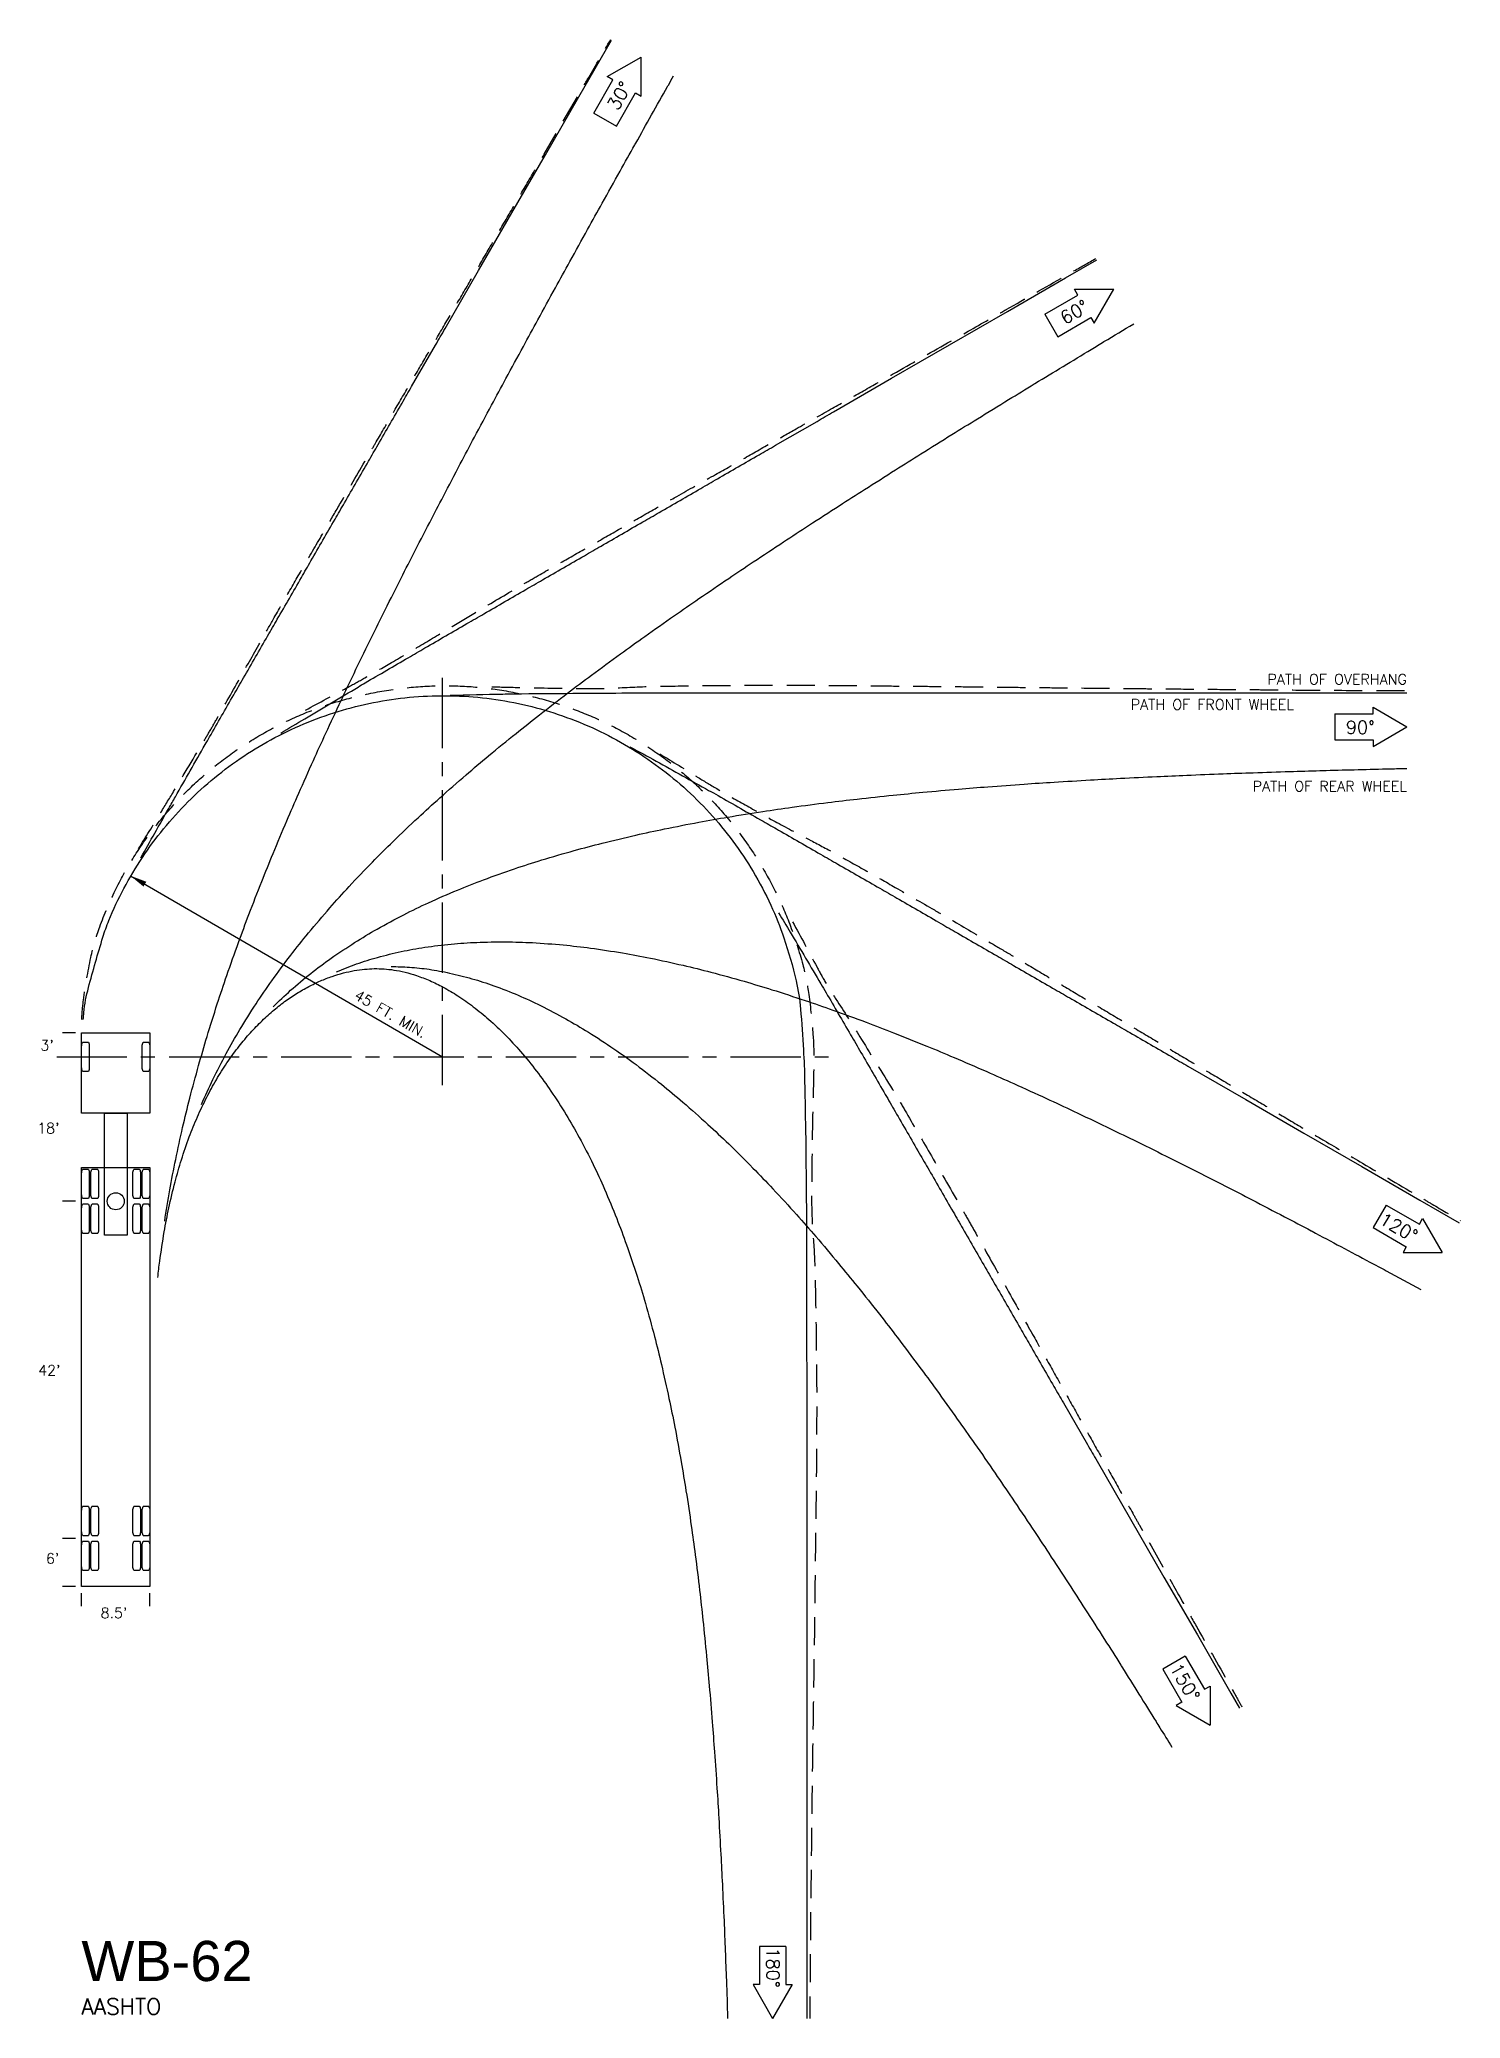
# Model space of a CAD drawing. Extents: x -50 to 127, y -120 to 127.
import ezdxf
from ezdxf.enums import TextEntityAlignment as Align

# ---------------------------------------------------------------- set-up
doc = ezdxf.new("R2010")
doc.units = 0
doc.header["$LTSCALE"] = 7
doc.header["$MEASUREMENT"] = 0
doc.linetypes.add('CENTER', pattern=[2, 1.25, -0.25, 0.25, -0.25])
doc.linetypes.add('DASHED', pattern=[0.75, 0.5, -0.25])
for name, color, linetype in [('DIMS', 1, 'CONTINUOUS'), ('OVERHANG', 2, 'DASHED'), ('TEXT', 4, 'CONTINUOUS'), ('VEHICLE', 7, 'CONTINUOUS'), ('WHEELS', 3, 'CONTINUOUS')]:
    doc.layers.add(name, color=color, linetype=linetype)
doc.styles.add('SANSSERIF', font='SAS_____.pfb', dxfattribs={"height": 2})
doc.styles.get("Standard").update_dxf_attribs({"font": 'ROMANS.shx', "height": 2})

msp = doc.modelspace()

# ---------------------------------------------------------------- linework, layer by layer
at = {"layer": 'DIMS', "linetype": 'CENTER'}
for p, q in [((0, -3.52), (0, 48.13)), ((-48.11, 0), (48.11, 0))]:
    msp.add_line(p, q, dxfattribs=at)
at = {"layer": 'DIMS'}
for p, q in [((-38.93, 22.57), (0, 0)), ((-45.76, 3), (-47.39, 3)), ((-45.76, -18), (-47.39, -18)), ((-45.76, -60), (-47.39, -60)), ((-45.76, -66), (-47.39, -66)), ((-45, -68.44), (-45, -66.81)), ((-36.5, -68.44), (-36.5, -66.81))]:
    msp.add_line(p, q, dxfattribs=at)
msp.add_solid([(-37.29, 21.22), (-36.94, 21.82), (-38.93, 22.57)], dxfattribs=at)
at = {"layer": 'OVERHANG', "flags": 128}
for points in [[(-37.9, 25.91, -0.001241), (-35.22, 30.29, 0.001975), (-33.55, 33.05, 0.000414), (-29.66, 39.52, 0.003852), (-29.24, 40.22, 0.001586), (-28.21, 42.01, 0.000523), (-25.11, 47.47, 0.000432), (-22.4, 52.25, -0.000829), (-20.99, 54.73, -0.000992), (-18.9, 58.38, -0.001007), (-16.82, 61.97, -0.000214), (-14.37, 66.19, -0.0003), (-12.62, 69.19, -0.000025), (-9.28, 74.91, -0.000097), (-8.41, 76.4, -0.000012), (-6.31, 80.01, 0.000021), (-4.2, 83.62, 0.000019), (-2.09, 87.22, -0.000011), (0.01, 90.83, -0.000174), (2.12, 94.43, 0.000615), (4.23, 98.04, 0.000026), (6.33, 101.65, -0.000005), (8.43, 105.25, -0.000003), (10.54, 108.86, 0.000009), (12.64, 112.47), (16.84, 119.69, 0.000138), (18.2, 122.03, 0.000068), (20.95, 126.76)], [(-17.09, 43.2, -0.00219), (-11.92, 46.01, 0.005121), (-9.71, 47.22, 0.00328), (-6.38, 49.13, 0.002772), (-2.47, 51.43, 0.002318), (1.41, 53.76, -0.002736), (4.7, 55.74, -0.001155), (9.88, 58.8, -0.002953), (11.92, 59.98, -0.00007), (15.56, 62.06, 0.000043), (19.2, 64.14, 0.00002), (22.83, 66.22, -0.000151), (26.47, 68.3, -0.002064), (29.18, 69.84, 0.001219), (33.77, 72.42, 0.000173), (37.42, 74.49, -0.0005), (41.06, 76.56, -0.000013), (44.05, 78.25, -0.000009), (48.36, 80.69, -0.000039), (52, 82.75, 0.000529), (55.65, 84.81, 0.000291), (56.14, 85.09, 0.000021), (62.93, 88.96, 0.00001), (68.06, 91.87, 0.000024), (70.22, 93.1, 0.000245), (70.23, 93.11, 0.000001), (77.49, 97.25, 0.000315), (78.51, 97.83, 0.000111), (81.42, 99.49)], [(-44.98, 4.64, -0.021619), (-44.77, 7.06, -0.021359), (-43.85, 12.39, -0.033795), (-42.74, 16.21, -0.027352), (-40.81, 20.74, -0.024092), (-38.62, 24.69, -0.025021), (-36.15, 28.27, -0.023644), (-33.25, 31.69, -0.024088), (-30.11, 34.77, -0.024402), (-26.63, 37.56, -0.024486), (-22.91, 39.99, -0.024725), (-18.95, 42.05, -0.024887), (-14.83, 43.71, -0.024042), (-10.6, 44.94, -0.023488), (-6.17, 45.78, -0.024005), (-1.64, 46.21, -0.025022), (2.73, 46.18, -0.024962), (7.08, 45.73, -0.024018), (11.54, 44.81, -0.023361), (15.86, 43.49, -0.024051), (19.91, 41.81, -0.024608), (23.82, 39.73, -0.024327), (27.55, 37.25, -0.024205), (31.02, 34.42, -0.024578), (34.15, 31.31, -0.023905), (36.97, 27.91, -0.023745), (39.47, 24.23, -0.023535), (41.62, 20.3, -0.024191), (43.35, 16.3, -0.024049), (44.88, 11.51, -0.031773), (45.63, 7.79, -0.015321), (46.16, 2.75, -0.022359), (46.26, -0.73, -0.003397), (46.16, -5.4, 0.003834), (46.07, -9.54, 0.001205), (45.99, -16.41, 0.004505), (45.99, -18.25, 0.017583), (46.15, -21.94, -0.013743), (46.4, -26.66, -0.001299), (46.51, -31.93, -0.002081), (46.56, -35.22, -0.000963), (46.62, -41.32, -0.002335), (46.62, -43.84, -0.001038), (46.6, -48.7, -0.001331), (46.57, -52.49, -0.000016), (46.5, -58.02, -0.000029), (46.46, -61.14, -0.000012), (46.37, -68.83, -0.000101), (46.36, -69.77, -0.000477), (46.34, -71.31, -0.000103), (46.23, -78.39, -0.000184), (46.17, -82.7, 0.000304), (46.1, -87, 0.000364), (46.05, -90.6, 0.000263), (45.99, -95.59, 0.000205), (45.94, -100.36, 0.000258), (45.89, -104.16, 0.000146), (45.89, -104.19, 0.000001), (45.81, -112.72, 0.000264), (45.79, -114.94, 0.00012), (45.75, -119.82)], [(6.14, 46.12, 0.002297), (10, 46.02, 0.000673), (17.11, 45.89, 0.003632), (18.43, 45.88, 0.015309), (21.73, 45.97, -0.010002), (26.79, 46.17, -0.000979), (32.65, 46.26, -0.002272), (35.18, 46.29, -0.000911), (40.35, 46.31, -0.001456), (43.59, 46.31, -0.000517), (49.34, 46.28, -0.001118), (52, 46.26, -0.000024), (56.21, 46.21, 0.000033), (60.42, 46.17, 0.00001), (64.63, 46.13, -0.000042), (68.83, 46.08, -0.000661), (73.04, 46.03, 0.000353), (77.25, 45.99, 0.000163), (82.68, 45.93, 0.000297), (85.65, 45.9, 0.000027), (88.57, 45.87, 0.000014), (94.06, 45.82, 0.000016), (99.7, 45.77, 0.000033), (102.46, 45.75, 0.000339), (105.29, 45.72, 0.000171), (110.87, 45.68, 0.000139), (111.06, 45.68, 0.000003), (119.27, 45.63, 0.000298), (119.35, 45.63, 0.00003), (120.19, 45.63)], [(27.06, 37.75, -0.003989), (31.86, 34.81, 0.007805), (34.32, 33.33, 0.003325), (37.94, 31.27, 0.003249), (41.66, 29.21, 0.005129), (45.88, 26.97, -0.006773), (49.07, 25.26, -0.001943), (52.89, 23.12, -0.002101), (56.41, 21.12, -0.000637), (61.29, 18.3, -0.001275), (63.73, 16.89, -0.000478), (68.6, 14.03, -0.000961), (71.02, 12.6, -0.000129), (74.66, 10.44, 0.000176), (78.3, 8.28, 0.000058), (81.94, 6.13, -0.000161), (85.57, 3.97, -0.000519), (89.21, 1.81, 0.000753), (92.84, -0.35, 0.000005), (96.48, -2.5, -0.000002), (100.11, -4.65, -0.000002), (103.74, -6.8, 0.000005), (107.37, -8.96, 0.000437), (109.88, -10.43, 0.00023), (114.64, -13.24, 0.000134), (114.67, -13.26, 0.000001), (121.91, -17.52, 0.000255), (123.34, -18.36, 0.000104), (126.86, -20.42)], [(43.61, 16.84, -0.004364), (46.66, 11.18, 0.012912), (47.72, 9.28, 0.009853), (49.21, 6.89, -0.004967), (52.2, 2.18, -0.000674), (56.06, -4.05, -0.004436), (56.63, -5, -0.002086), (57.8, -6.99, -0.000776), (60.92, -12.35, -0.000314), (64.71, -18.92, -0.002573), (65.17, -19.73, -0.000065), (66.25, -21.64, -0.000022), (69.36, -27.17, -0.000005), (73.12, -33.87, -0.000045), (73.54, -34.6, -0.001072), (75.62, -38.32, 0.000539), (77.7, -42.04, 0.000112), (79.78, -45.75, -0.0001), (81.86, -49.46, -0.000141), (83.94, -53.17, 0.00048), (86.02, -56.88, 0.000216), (86.85, -58.36, 0.000054), (90.18, -64.28, 0.000055), (92.65, -68.67, 0.00008), (94.35, -71.68, 0.00038), (94.39, -71.75, 0.000004), (98.53, -79.06, 0.000518), (98.72, -79.39, 0.000108), (99.62, -80.98)]]:
    msp.add_lwpolyline(points, format="xyb", dxfattribs=at)
at = {"layer": 'TEXT'}
for p, q in [((20.51, 122.14), (24.73, 124.58)), ((24.73, 119.7), (24.73, 124.58)), ((18.84, 117.61), (21.22, 121.73)), ((21.22, 121.73), (20.51, 122.14)), ((21.65, 115.99), (24.03, 120.11)), ((24.03, 120.11), (24.73, 119.7)), ((18.84, 117.61), (21.65, 115.99)), ((75.06, 92.56), (79.17, 94.93)), ((79.17, 94.93), (78.77, 95.64)), ((78.77, 95.64), (83.64, 95.64)), ((81.21, 91.42), (83.64, 95.64)), ((75.06, 92.56), (76.68, 89.74)), ((76.68, 89.74), (80.8, 92.12)), ((80.8, 92.12), (81.21, 91.42)), ((111.21, 42.75), (111.21, 39.5)), ((111.21, 42.75), (115.97, 42.75)), ((115.97, 42.75), (115.97, 43.56)), ((115.97, 43.56), (120.19, 41.12)), ((111.21, 39.5), (115.97, 39.5)), ((115.97, 38.69), (120.19, 41.12)), ((115.97, 39.5), (115.97, 38.69)), ((117.62, -18.47), (116, -21.28)), ((117.62, -18.47), (121.74, -20.84)), ((116, -21.28), (120.11, -23.66)), ((121.74, -20.84), (122.15, -20.14)), ((122.15, -20.14), (124.58, -24.36)), ((120.11, -23.66), (119.71, -24.36)), ((119.71, -24.36), (124.58, -24.36)), ((92.56, -74.68), (89.75, -76.31)), ((89.75, -76.31), (92.13, -80.43)), ((92.56, -74.68), (94.94, -78.8)), ((94.94, -78.8), (95.65, -78.4)), ((95.65, -78.4), (95.65, -83.27)), ((92.13, -80.43), (91.42, -80.83)), ((91.42, -80.83), (95.65, -83.27)), ((42.76, -110.84), (39.51, -110.84)), ((39.51, -110.84), (39.51, -115.6)), ((42.76, -110.84), (42.76, -115.6)), ((39.51, -115.6), (38.69, -115.6)), ((38.69, -115.6), (41.13, -119.82)), ((43.57, -115.6), (41.13, -119.82)), ((42.76, -115.6), (43.57, -115.6))]:
    msp.add_line(p, q, dxfattribs=at)
at = {"layer": 'VEHICLE'}
for points in [[(-36.5, 3), (-36.5, -7), (-45, -7), (-45, 3)], [(-39.33, -7), (-39.33, -22.2), (-42.17, -22.2), (-42.17, -7)], [(-36.5, -13.8), (-36.5, -66), (-45, -66), (-45, -13.8)]]:
    msp.add_lwpolyline(points, close=True, dxfattribs=at)
for points in [[(-44.05, -1.32, -0.14), (-44.16, -1.81, -0.24), (-44.23, -1.83), (-44.82, -1.83, -0.24), (-44.88, -1.81, -0.14), (-45, -1.32), (-45, 1.32, -0.14), (-44.88, 1.81, -0.24), (-44.82, 1.83), (-44.23, 1.83, -0.24), (-44.16, 1.81, -0.14), (-44.05, 1.32)], [(-36.5, -1.32, -0.14), (-36.62, -1.81, -0.24), (-36.68, -1.83), (-37.27, -1.83, -0.24), (-37.34, -1.81, -0.14), (-37.45, -1.32), (-37.45, 1.32, -0.14), (-37.34, 1.81, -0.24), (-37.27, 1.83), (-36.68, 1.83, -0.24), (-36.62, 1.81, -0.14), (-36.5, 1.32)], [(-45, -14.51, -0.14), (-44.88, -14.02, -0.24), (-44.82, -14), (-44.23, -14, -0.24), (-44.16, -14.02, -0.14), (-44.05, -14.51), (-44.05, -17.15, -0.14), (-44.16, -17.64, -0.24), (-44.23, -17.67), (-44.82, -17.67, -0.24), (-44.88, -17.64, -0.14), (-45, -17.15)], [(-43.84, -14.51, -0.14), (-43.72, -14.02, -0.24), (-43.66, -14), (-43.07, -14, -0.24), (-43, -14.02, -0.14), (-42.89, -14.51), (-42.89, -17.15, -0.14), (-43, -17.64, -0.24), (-43.07, -17.67), (-43.66, -17.67, -0.24), (-43.72, -17.64, -0.14), (-43.84, -17.15)], [(-38.61, -14.51, -0.14), (-38.5, -14.02, -0.24), (-38.43, -14), (-37.84, -14, -0.24), (-37.78, -14.02, -0.14), (-37.66, -14.51), (-37.66, -17.15, -0.14), (-37.78, -17.64, -0.24), (-37.84, -17.67), (-38.43, -17.67, -0.24), (-38.5, -17.64, -0.14), (-38.61, -17.15)], [(-37.45, -14.51, -0.14), (-37.34, -14.02, -0.24), (-37.27, -14), (-36.68, -14, -0.24), (-36.62, -14.02, -0.14), (-36.5, -14.51), (-36.5, -17.15, -0.14), (-36.62, -17.64, -0.24), (-36.68, -17.67), (-37.27, -17.67, -0.24), (-37.34, -17.64, -0.14), (-37.45, -17.15)], [(-45, -18.85, -0.14), (-44.88, -18.36, -0.24), (-44.82, -18.33), (-44.23, -18.33, -0.24), (-44.16, -18.36, -0.14), (-44.05, -18.85), (-44.05, -21.49, -0.14), (-44.16, -21.98, -0.24), (-44.23, -22), (-44.82, -22, -0.24), (-44.88, -21.98, -0.14), (-45, -21.49)], [(-43.84, -18.85, -0.14), (-43.72, -18.36, -0.24), (-43.66, -18.33), (-43.07, -18.33, -0.24), (-43, -18.36, -0.14), (-42.89, -18.85), (-42.89, -21.49, -0.14), (-43, -21.98, -0.24), (-43.07, -22), (-43.66, -22, -0.24), (-43.72, -21.98, -0.14), (-43.84, -21.49)], [(-38.61, -18.85, -0.14), (-38.5, -18.36, -0.24), (-38.43, -18.33), (-37.84, -18.33, -0.24), (-37.78, -18.36, -0.14), (-37.66, -18.85), (-37.66, -21.49, -0.14), (-37.78, -21.98, -0.24), (-37.84, -22), (-38.43, -22, -0.24), (-38.5, -21.98, -0.14), (-38.61, -21.49)], [(-37.45, -18.85, -0.14), (-37.34, -18.36, -0.24), (-37.27, -18.33), (-36.68, -18.33, -0.24), (-36.62, -18.36, -0.14), (-36.5, -18.85), (-36.5, -21.49, -0.14), (-36.62, -21.98, -0.24), (-36.68, -22), (-37.27, -22, -0.24), (-37.34, -21.98, -0.14), (-37.45, -21.49)], [(-45, -56.51, -0.14), (-44.88, -56.02, -0.24), (-44.82, -56), (-44.23, -56, -0.24), (-44.16, -56.02, -0.14), (-44.05, -56.51), (-44.05, -59.15, -0.14), (-44.16, -59.64, -0.24), (-44.23, -59.67), (-44.82, -59.67, -0.24), (-44.88, -59.64, -0.14), (-45, -59.15)], [(-43.84, -56.51, -0.14), (-43.72, -56.02, -0.24), (-43.66, -56), (-43.07, -56, -0.24), (-43, -56.02, -0.14), (-42.89, -56.51), (-42.89, -59.15, -0.14), (-43, -59.64, -0.24), (-43.07, -59.67), (-43.66, -59.67, -0.24), (-43.72, -59.64, -0.14), (-43.84, -59.15)], [(-38.61, -56.51, -0.14), (-38.5, -56.02, -0.24), (-38.43, -56), (-37.84, -56, -0.24), (-37.78, -56.02, -0.14), (-37.66, -56.51), (-37.66, -59.15, -0.14), (-37.78, -59.64, -0.24), (-37.84, -59.67), (-38.43, -59.67, -0.24), (-38.5, -59.64, -0.14), (-38.61, -59.15)], [(-37.45, -56.51, -0.14), (-37.34, -56.02, -0.24), (-37.27, -56), (-36.68, -56, -0.24), (-36.62, -56.02, -0.14), (-36.5, -56.51), (-36.5, -59.15, -0.14), (-36.62, -59.64, -0.24), (-36.68, -59.67), (-37.27, -59.67, -0.24), (-37.34, -59.64, -0.14), (-37.45, -59.15)], [(-45, -60.85, -0.14), (-44.88, -60.36, -0.24), (-44.82, -60.33), (-44.23, -60.33, -0.24), (-44.16, -60.36, -0.14), (-44.05, -60.85), (-44.05, -63.49, -0.14), (-44.16, -63.98, -0.24), (-44.23, -64), (-44.82, -64, -0.24), (-44.88, -63.98, -0.14), (-45, -63.49)], [(-43.84, -60.85, -0.14), (-43.72, -60.36, -0.24), (-43.66, -60.33), (-43.07, -60.33, -0.24), (-43, -60.36, -0.14), (-42.89, -60.85), (-42.89, -63.49, -0.14), (-43, -63.98, -0.24), (-43.07, -64), (-43.66, -64, -0.24), (-43.72, -63.98, -0.14), (-43.84, -63.49)], [(-38.61, -60.85, -0.14), (-38.5, -60.36, -0.24), (-38.43, -60.33), (-37.84, -60.33, -0.24), (-37.78, -60.36, -0.14), (-37.66, -60.85), (-37.66, -63.49, -0.14), (-37.78, -63.98, -0.24), (-37.84, -64), (-38.43, -64, -0.24), (-38.5, -63.98, -0.14), (-38.61, -63.49)], [(-37.45, -60.85, -0.14), (-37.34, -60.36, -0.24), (-37.27, -60.33), (-36.68, -60.33, -0.24), (-36.62, -60.36, -0.14), (-36.5, -60.85), (-36.5, -63.49, -0.14), (-36.62, -63.98, -0.24), (-36.68, -64), (-37.27, -64, -0.24), (-37.34, -63.98, -0.14), (-37.45, -63.49)]]:
    msp.add_lwpolyline(points, format="xyb", close=True, dxfattribs=at)
msp.add_circle((-40.75, -18), 1.06, dxfattribs=at)
at = {"layer": 'WHEELS', "flags": 128}
for points in [[(-37.61, 24.81, -0.000315), (-34.15, 30.95, -0.001315), (-33.32, 32.41, -0.000071), (-29.6, 38.91, -0.000491), (-29.06, 39.86, -0.000081), (-26.05, 45.09, -0.0002), (-24.82, 47.22, -0.000032), (-21.82, 52.43, -0.00008), (-20.61, 54.53, -0.000013), (-17.61, 59.72, -0.000032), (-16.42, 61.8, -0.000005), (-13.42, 66.98, -0.000013), (-12.23, 69.05, -0.000002), (-9.24, 74.23, -0.000005), (-8.05, 76.29, -0.000001), (-5.06, 81.46, -0.000002), (-3.88, 83.52, 0), (-0.89, 88.69, -0.000001), (0.3, 90.75), (4.47, 97.97), (8.63, 105.19), (12.8, 112.41), (16.97, 119.63), (21.05, 126.7)], [(-34.65, -20.46, -0.00657), (-34.01, -16.59, -0.006693), (-33.28, -12.79, -0.005856), (-32.41, -8.81, -0.006301), (-31.51, -5.13, -0.005105), (-30.42, -1.09, -0.005685), (-29.37, 2.52, -0.004378), (-28.09, 6.6, -0.004992), (-26.9, 10.15, -0.003711), (-25.45, 14.25, -0.004303), (-24.14, 17.75, -0.003119), (-22.55, 21.85, -0.003662), (-21.14, 25.32, -0.002605), (-19.43, 29.41, -0.003087), (-17.94, 32.84, -0.002166), (-16.12, 36.92, -0.002584), (-14.56, 40.33, -0.001795), (-12.66, 44.4, -0.002153), (-11.05, 47.78, -0.001483), (-9.07, 51.84, -0.001789), (-7.41, 55.2, -0.001221), (-5.38, 59.25, -0.00148), (-3.68, 62.58, -0.000996), (-1.62, 66.58, -0.001208), (0.09, 69.87, -0.000835), (2.2, 73.88, -0.001006), (3.96, 77.2, -0.000686), (6.1, 81.21, -0.00083), (7.89, 84.52, -0.000562), (10.06, 88.53, -0.000683), (11.86, 91.82, -0.000462), (14.05, 95.82, -0.000561), (15.86, 99.11, -0.000379), (18.07, 103.1, -0.000461), (19.89, 106.38, -0.000311), (22.12, 110.37, -0.000379), (23.95, 113.64, -0.000255), (24.06, 113.84, -0.000007), (28.03, 120.9, -0.000513), (28.13, 121.08, -0.000081), (28.79, 122.24)], [(-20.17, 40.34, -0.003969), (-17.19, 42.14, -0.00019), (-10.55, 46.08, -0.001402), (-9.65, 46.61, -0.000223), (-4.29, 49.74, -0.000578), (-2.21, 50.95, -0.000096), (3.01, 53.98, -0.000235), (5.15, 55.21, -0.000038), (10.36, 58.23, -0.000095), (12.46, 59.44, -0.000015), (17.66, 62.45, -0.000038), (19.74, 63.65, -0.000006), (24.93, 66.65, -0.000015), (27, 67.84, -0.000002), (32.19, 70.84, -0.000006), (34.25, 72.03, -0.000001), (39.43, 75.02, -0.000002), (41.48, 76.2, 0), (46.66, 79.19, -0.000001), (48.71, 80.38), (55.94, 84.55), (63.17, 88.72), (70.39, 92.89), (77.62, 97.07), (81.52, 99.32)], [(-30.05, -5.93, -0.012094), (-28.63, -2.81, -0.010916), (-26.98, 0.4, -0.011437), (-25.28, 3.39, -0.00957), (-23.26, 6.6, -0.010384), (-21.29, 9.48, -0.008233), (-18.94, 12.66, -0.009177), (-16.73, 15.44, -0.006986), (-14.07, 18.56, -0.007954), (-11.66, 21.23, -0.005872), (-8.76, 24.27, -0.006798), (-6.19, 26.84, -0.004902), (-3.07, 29.8, -0.005748), (-0.36, 32.26, -0.004073), (2.92, 35.14, -0.004823), (5.73, 37.52, -0.003373), (9.15, 40.31, -0.004023), (12.05, 42.61, -0.002786), (15.58, 45.33, -0.003342), (18.55, 47.56, -0.002297), (22.17, 50.21, -0.002772), (25.19, 52.38, -0.001886), (28.88, 54.98, -0.002288), (31.94, 57.1, -0.001536), (35.65, 59.62, -0.001864), (38.71, 61.68, -0.001286), (42.48, 64.17, -0.00155), (45.62, 66.22, -0.001056), (49.43, 68.68, -0.001278), (52.59, 70.7, -0.000864), (56.44, 73.14, -0.001051), (59.61, 75.13, -0.00071), (63.47, 77.54, -0.000863), (66.66, 79.51, -0.000583), (70.54, 81.9, -0.000709), (73.74, 83.85, -0.000478), (73.83, 83.91, -0.000006), (80.85, 88.16, -0.000968), (82.43, 89.12, -0.000415), (86.13, 91.34)], [(-44.8, 4.64, -0.003985), (-44.72, 5.52, -0.040684), (-44.15, 8.63, -0.008055), (-42.35, 14.92, -0.024025), (-41.61, 16.99, -0.024632), (-39.73, 20.98, -0.024213), (-37.43, 24.83, -0.024943), (-34.79, 28.41, -0.024537), (-31.75, 31.77, -0.025122), (-28.43, 34.78, -0.024815), (-24.78, 37.48, -0.025236), (-20.9, 39.78, -0.02502), (-16.78, 41.7, -0.02531), (-12.5, 43.19, -0.025163), (-8.07, 44.25, -0.025359), (-3.58, 44.85, -0.025261), (0.98, 45, -0.025392), (5.51, 44.68, -0.025326), (10, 43.91, -0.025413), (14.38, 42.68, -0.02537), (18.62, 41.02, -0.025428), (22.67, 38.94, -0.025399), (26.49, 36.45, -0.025437), (30.04, 33.59, -0.025418), (33.28, 30.39, -0.025444), (36.17, 26.87, -0.025431), (38.7, 23.08, -0.025448), (40.9, 18.9, -0.027354), (42.53, 14.82, -0.023536), (44.06, 9.47, -0.036839), (44.61, 5.96, -0.006888), (44.97, 0.86, -0.009078), (45.12, -3.01, -0.000533), (45.25, -10.23, -0.002327), (45.27, -11.88, -0.000259), (45.33, -18.68, -0.000933), (45.34, -20.57, -0.000159), (45.36, -26.62, -0.000385), (45.36, -29.13, -0.000063), (45.37, -35.16, -0.000156), (45.37, -37.61, -0.000025), (45.38, -43.62, -0.000063), (45.38, -46.03, -0.00001), (45.38, -52.03, -0.000025), (45.38, -54.43, -0.000004), (45.38, -60.42, -0.00001), (45.38, -62.8, -0.000002), (45.38, -68.78, -0.000004), (45.38, -71.16, -0.000001), (45.38, -77.14, -0.000002), (45.38, -79.52), (45.38, -87.86), (45.38, -96.21), (45.38, -104.55), (45.38, -112.89), (45.38, -119.82)], [(0.92, 45.06, -0.001009), (7.49, 45.21, -0.002839), (9.83, 45.25, -0.000211), (17.15, 45.31, -0.001109), (18.55, 45.32, -0.000192), (24.6, 45.35, -0.00046), (27.13, 45.35, -0.000076), (33.17, 45.36, -0.000187), (35.62, 45.36, -0.00003), (41.64, 45.37, -0.000075), (44.06, 45.37, -0.000012), (50.06, 45.37, -0.00003), (52.46, 45.37, -0.000005), (58.45, 45.37, -0.000012), (60.83, 45.37, -0.000002), (66.82, 45.37, -0.000005), (69.2, 45.37, -0.000001), (75.18, 45.37, -0.000002), (77.55, 45.37, 0), (83.53, 45.37, -0.000001), (85.9, 45.37), (94.25, 45.37), (102.59, 45.37), (110.93, 45.37), (119.27, 45.37), (120.19, 45.37)], [(23.33, 38.62, -0.006318), (26.62, 36.85, -0.000354), (33.15, 33.21, -0.001961), (34.33, 32.55, -0.00027), (39.96, 29.35, -0.000801), (41.86, 28.26, -0.000135), (47.11, 25.25, -0.000329), (49.27, 24.01, -0.000054), (54.5, 21, -0.000133), (56.61, 19.79, -0.000021), (61.82, 16.78, -0.000053), (63.9, 15.58, -0.000008), (69.1, 12.58, -0.000021), (71.17, 11.38, -0.000003), (76.35, 8.39, -0.000008), (78.42, 7.2, -0.000001), (83.6, 4.21, -0.000003), (85.66, 3.02, -0.000001), (90.83, 0.03, -0.000001), (92.89, -1.16), (100.12, -5.33), (107.35, -9.5), (114.57, -13.67), (121.79, -17.84), (126.71, -20.68)], [(-21.14, 6.23, -0.015286), (-18.95, 8.29, -0.013639), (-16.44, 10.39, -0.01414), (-13.91, 12.28, -0.011844), (-10.97, 14.24, -0.012701), (-8.15, 15.93, -0.010105), (-4.84, 17.71, -0.011156), (-1.77, 19.2, -0.008518), (1.85, 20.78, -0.009631), (5.1, 22.06, -0.007122), (8.96, 23.44, -0.008206), (12.35, 24.53, -0.005922), (16.4, 25.71, -0.006923), (19.89, 26.63, -0.004905), (24.08, 27.63, -0.005797), (27.64, 28.4, -0.004052), (31.94, 29.24, -0.004828), (35.55, 29.88, -0.00334), (39.92, 30.58, -0.004004), (43.58, 31.11, -0.00275), (48.01, 31.69, -0.003318), (51.68, 32.13, -0.002256), (56.16, 32.61, -0.002737), (59.85, 32.97, -0.001834), (64.3, 33.37, -0.002227), (67.97, 33.66, -0.001536), (72.47, 33.99, -0.001851), (76.21, 34.23, -0.001261), (80.73, 34.5, -0.001526), (84.47, 34.71, -0.001031), (89.01, 34.93, -0.001254), (92.74, 35.09, -0.000847), (97.29, 35.28, -0.00103), (101.03, 35.41, -0.000695), (105.59, 35.56, -0.000846), (109.33, 35.67, -0.00057), (109.62, 35.68, -0.000021), (117.63, 35.89, -0.001141), (118.13, 35.9, -0.000273), (120.19, 35.94)], [(41.88, 17.93, -0.003436), (43.33, 15.53, -0.000232), (47.14, 9.1, -0.001345), (47.79, 7.99, -0.000236), (50.84, 2.76, -0.000562), (52.13, 0.56, -0.000093), (55.16, -4.67, -0.000229), (56.39, -6.8, -0.000037), (59.41, -12.02, -0.000092), (60.62, -14.11, -0.000015), (63.63, -19.32, -0.000037), (64.83, -21.39, -0.000006), (67.82, -26.58, -0.000015), (69.02, -28.65, -0.000002), (72.01, -33.84, -0.000006), (73.2, -35.9, -0.000001), (76.19, -41.08, -0.000002), (77.38, -43.13, 0), (80.37, -48.31, -0.000001), (81.56, -50.36), (85.73, -57.59), (89.9, -64.82), (94.07, -72.04), (98.24, -79.27), (99.33, -81.15)], [(-13.23, 10.6, -0.017372), (-10.73, 11.58, -0.016956), (-8.11, 12.4, -0.015326), (-5.17, 13.12, -0.01559), (-2.24, 13.65, -0.013203), (1.08, 14.06, -0.013964), (4.24, 14.27, -0.011192), (7.87, 14.33, -0.012243), (11.19, 14.23, -0.009388), (15.03, 13.94, -0.010553), (18.44, 13.55, -0.00782), (22.43, 12.95, -0.008978), (25.89, 12.3, -0.006483), (29.96, 11.41, -0.007563), (33.44, 10.55, -0.005358), (37.56, 9.42, -0.006326), (41.03, 8.37, -0.004419), (45.17, 7.03, -0.005263), (48.62, 5.83, -0.003639), (52.77, 4.32, -0.004369), (56.2, 3, -0.002986), (60.34, 1.34, -0.003608), (63.74, -0.08, -0.00243), (67.82, -1.84, -0.002941), (71.18, -3.33, -0.002035), (75.27, -5.19, -0.002448), (78.65, -6.77, -0.001669), (82.73, -8.72, -0.002018), (86.09, -10.35, -0.001365), (90.16, -12.36, -0.001658), (93.5, -14.04, -0.00112), (97.56, -16.1, -0.001362), (100.88, -17.81, -0.000919), (104.92, -19.92, -0.001118), (108.24, -21.66, -0.000754), (108.36, -21.73, -0.000013), (115.57, -25.57, -0.001523), (117.6, -26.65, -0.000713), (121.91, -28.99)], [(-35.51, -27.48, -0.006311), (-35.26, -25.46, -0.008047), (-34.7, -21.79, -0.011463), (-34.13, -18.83, -0.010313), (-33.35, -15.58, -0.013002), (-32.56, -12.83, -0.012318), (-31.58, -9.98, -0.014299), (-30.57, -7.49, -0.014054), (-29.4, -5.03, -0.015387), (-28.21, -2.85, -0.015539), (-26.89, -0.76, -0.016298), (-25.55, 1.1, -0.016804), (-24.13, 2.81, -0.017061), (-22.68, 4.33, -0.017879), (-21.2, 5.69, -0.017697), (-19.7, 6.88, -0.018796), (-18.2, 7.89, -0.018225), (-16.69, 8.76, -0.019584), (-15.23, 9.46, -0.018661), (-13.77, 10.03, -0.020219), (-12.38, 10.45, -0.019062), (-11.02, 10.75, -0.020403), (-9.73, 10.92, -0.019957), (-8.52, 10.99, -0.019706), (-7.3, 10.96, -0.023053), (-6.09, 10.82, -0.019763), (-4.69, 10.55, -0.023523), (-3.27, 10.13, -0.019691), (-1.62, 9.5, -0.021907), (0.07, 8.68, -0.019197), (1.91, 7.59, -0.019524), (3.82, 6.25, -0.018188), (5.76, 4.66, -0.016899), (7.78, 2.74, -0.016714), (9.7, 0.68, -0.014356), (11.71, -1.79, -0.014945), (13.5, -4.27, -0.01205), (15.4, -7.23, -0.01307), (17.02, -10.04, -0.010037), (18.75, -13.4, -0.011234), (20.17, -16.47, -0.008318), (21.69, -20.15, -0.009532), (22.91, -23.41, -0.006871), (24.24, -27.33, -0.008011), (25.27, -30.73, -0.005663), (26.4, -34.83, -0.006686), (27.26, -38.33, -0.004661), (28.21, -42.57, -0.005563), (28.94, -46.13, -0.003823), (29.73, -50.47, -0.0046), (30.33, -54.08, -0.00311), (30.99, -58.44, -0.003753), (31.48, -62.05, -0.002603), (32.03, -66.49, -0.003125), (32.44, -70.19, -0.002135), (32.89, -74.66, -0.002578), (33.23, -78.37, -0.001746), (33.6, -82.88, -0.002119), (33.88, -86.6, -0.001433), (34.19, -91.12, -0.001741), (34.42, -94.85, -0.001175), (34.67, -99.39, -0.001429), (34.86, -103.12, -0.000964), (35.07, -107.67, -0.001173), (35.22, -111.41, -0.000791), (35.36, -115.1, -0.000631), (35.52, -119.72, -0.00098), (35.52, -119.72, -0.000019), (35.52, -119.82)], [(-6.41, 11.24, -0.018816), (-4.13, 11.17, -0.018713), (-1.68, 10.91, -0.0178), (0.87, 10.44, -0.016356), (3.65, 9.74, -0.016356), (6.38, 8.86, -0.013989), (9.39, 7.68, -0.014641), (12.2, 6.39, -0.011796), (15.34, 4.74, -0.012824), (18.16, 3.08, -0.009856), (21.34, 1, -0.01104), (24.1, -0.97, -0.008187), (27.27, -3.42, -0.009381), (29.95, -5.65, -0.006774), (33.05, -8.41, -0.007895), (35.65, -10.85, -0.00559), (38.67, -13.85, -0.006596), (41.16, -16.45, -0.004605), (44.1, -19.65, -0.005483), (46.51, -22.39, -0.003789), (49.35, -25.75, -0.004549), (51.68, -28.59, -0.003106), (54.45, -32.08, -0.003755), (56.7, -34.99, -0.002524), (59.37, -38.54, -0.003058), (61.54, -41.49, -0.002112), (64.15, -45.14, -0.002542), (66.3, -48.18, -0.001733), (68.87, -51.89, -0.002096), (70.97, -54.98, -0.001418), (73.49, -58.74, -0.001722), (75.55, -61.85, -0.001164), (78.04, -65.65, -0.001415), (80.06, -68.79, -0.000955), (82.51, -72.62, -0.001162), (84.52, -75.78, -0.000783), (84.66, -76.02, -0.000027), (88.92, -82.82, -0.001569), (89.39, -83.59, -0.000498), (90.89, -86.02)]]:
    msp.add_lwpolyline(points, format="xyb", dxfattribs=at)

# ---------------------------------------------------------------- texts
at = {"layer": 'TEXT'}
for s, rotation, p in [('30%%d', 60, (21.83, 117.78)), ('60%%d', 30, (77.58, 91.19)), ('120%%d', 330, (116.58, -20.69)), ('150%%d', 300, (90.56, -76.15)), ('180%%d', 270, (40.37, -110.96))]:
    msp.add_text(s, height=1.625, rotation=rotation, dxfattribs=at).set_placement(p)
for s, p in [('PATH OF OVERHANG', (120.19, 46.4)), ('PATH OF FRONT WHEEL', (106.1, 43.25)), ('PATH OF REAR WHEEL', (120.19, 33.07)), ("3'", (-48.47, 0.79)), ("18'", (-47.76, -9.53)), ("42'", (-47.63, -39.7)), ("6'", (-47.78, -63.15)), ("8.5'", (-39.29, -69.94))]:
    msp.add_text(s, height=1.3, dxfattribs=at).set_placement(p, align=Align.RIGHT)
for s, height, p in [('90%%d', 1.625, (112.57, 40.26)), ('AASHTO', 2, (-45.03, -119.34))]:
    msp.add_text(s, height=height, dxfattribs=at).set_placement(p)
msp.add_text('45 FT. MIN.', height=1.3, rotation=330, dxfattribs=at).set_placement((-2.47, 2.28), align=Align.RIGHT)
at = {"layer": 'TEXT', "style": 'SANSSERIF'}
msp.add_text('WB-62', height=5, dxfattribs=at).set_placement((-45.03, -115.16))

doc.saveas('drawing.dxf')
